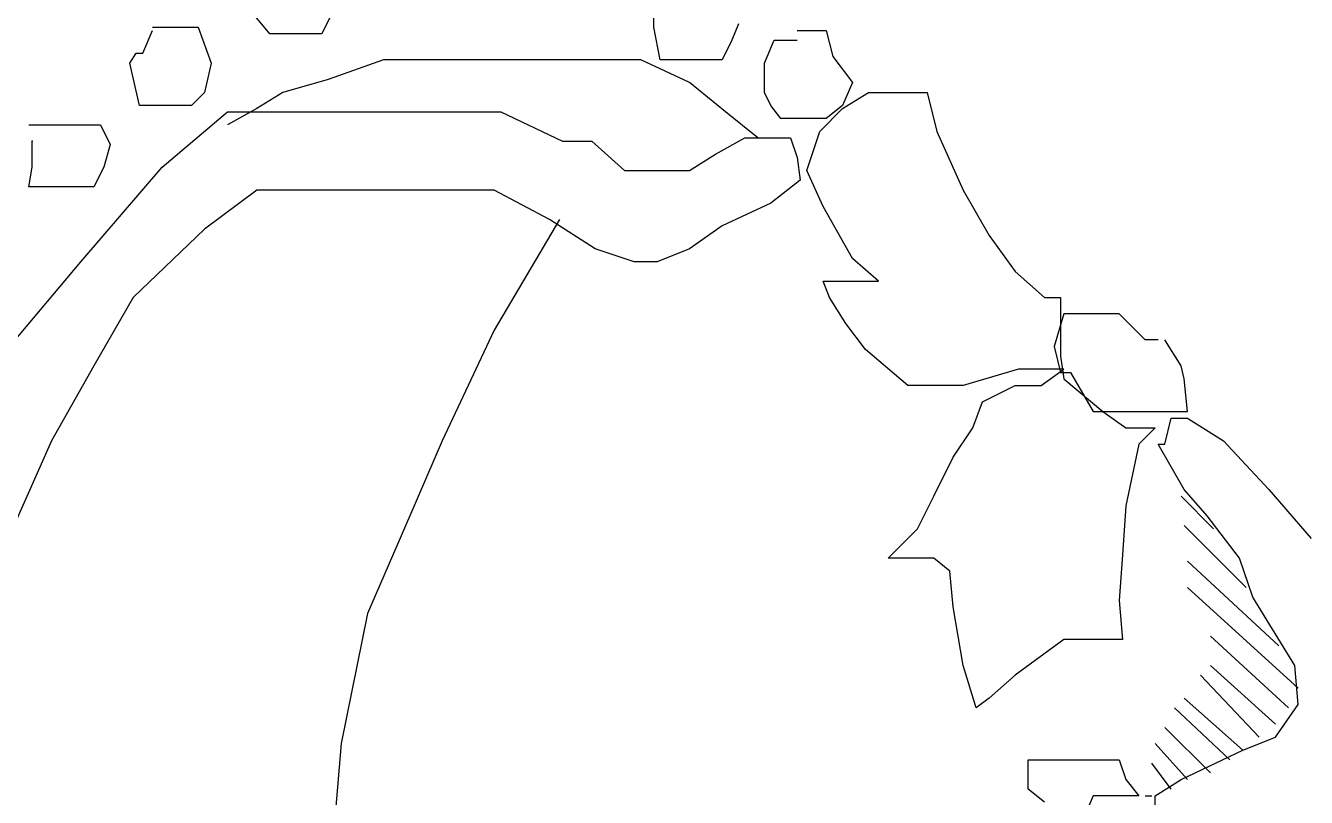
# Model space of a CAD drawing. Extents: x 729854 to 730444, y 4373781 to 4374808.
# Drawn here: x 729879.18 to 729883.115, y 4374646.055 to 4374648.425 of the extents above; entities that cross this region are included whole.
import ezdxf

# ---------------------------------------------------------------- set-up
doc = ezdxf.new("R2010")
doc.units = 0
doc.layers.get('0').update_dxf_attribs({"linetype": 'CONTINUOUS'})

msp = doc.modelspace()

# ---------------------------------------------------------------- linework, layer by layer
at = {"color": 0, "linetype": 'CONTINUOUS'}
for p, q in [((729881.11, 4374648.42), (729881.11, 4374648.51)), ((729881.11, 4374648.42), (729881.11, 4374648.51)), ((729879.93, 4374648.4), (729879.88, 4374648.46)), ((729879.93, 4374648.4), (729879.88, 4374648.46)), ((729880.12, 4374648.46), (729880.09, 4374648.4)), ((729880.12, 4374648.46), (729880.09, 4374648.4)), ((729881.37, 4374648.43), (729881.35, 4374648.38)), ((729881.37, 4374648.43), (729881.35, 4374648.38)), ((729879.54, 4374648.34), (729879.57, 4374648.41)), ((729879.54, 4374648.34), (729879.57, 4374648.41)), ((729879.57, 4374648.42), (729879.65, 4374648.42)), ((729879.57, 4374648.42), (729879.65, 4374648.42)), ((729879.65, 4374648.42), (729879.71, 4374648.42)), ((729879.65, 4374648.42), (729879.71, 4374648.42)), ((729879.71, 4374648.42), (729879.75, 4374648.31)), ((729879.71, 4374648.42), (729879.75, 4374648.31)), ((729879.97, 4374648.4), (729879.93, 4374648.4)), ((729879.97, 4374648.4), (729879.93, 4374648.4)), ((729880.04, 4374648.4), (729879.97, 4374648.4)), ((729880.04, 4374648.4), (729879.97, 4374648.4)), ((729880.09, 4374648.4), (729880.04, 4374648.4)), ((729880.09, 4374648.4), (729880.04, 4374648.4)), ((729881.13, 4374648.32), (729881.11, 4374648.42)), ((729881.13, 4374648.32), (729881.11, 4374648.42)), ((729881.55, 4374648.41), (729881.64, 4374648.41)), ((729881.55, 4374648.41), (729881.64, 4374648.41)), ((729881.64, 4374648.41), (729881.66, 4374648.33)), ((729881.64, 4374648.41), (729881.66, 4374648.33)), ((729881.35, 4374648.38), (729881.32, 4374648.32)), ((729881.35, 4374648.38), (729881.32, 4374648.32)), ((729881.45, 4374648.31), (729881.48, 4374648.38)), ((729881.45, 4374648.31), (729881.48, 4374648.38)), ((729881.48, 4374648.38), (729881.5, 4374648.38)), ((729881.48, 4374648.38), (729881.5, 4374648.38)), ((729881.5, 4374648.38), (729881.55, 4374648.38)), ((729881.5, 4374648.38), (729881.55, 4374648.38)), ((729879.5, 4374648.31), (729879.52, 4374648.34)), ((729879.5, 4374648.31), (729879.52, 4374648.34)), ((729879.53, 4374648.18), (729879.5, 4374648.31)), ((729879.53, 4374648.18), (729879.5, 4374648.31)), ((729879.52, 4374648.34), (729879.54, 4374648.34)), ((729879.52, 4374648.34), (729879.54, 4374648.34)), ((729879.75, 4374648.31), (729879.73, 4374648.22)), ((729879.75, 4374648.31), (729879.73, 4374648.22)), ((729880.28, 4374648.32), (729880.11, 4374648.26)), ((729880.28, 4374648.32), (729880.11, 4374648.26)), ((729880.45, 4374648.32), (729880.28, 4374648.32)), ((729880.45, 4374648.32), (729880.28, 4374648.32)), ((729880.63, 4374648.32), (729880.45, 4374648.32)), ((729880.63, 4374648.32), (729880.45, 4374648.32)), ((729880.76, 4374648.32), (729880.63, 4374648.32)), ((729880.76, 4374648.32), (729880.63, 4374648.32)), ((729880.94, 4374648.32), (729880.76, 4374648.32)), ((729880.94, 4374648.32), (729880.76, 4374648.32)), ((729881.07, 4374648.32), (729880.94, 4374648.32)), ((729881.07, 4374648.32), (729880.94, 4374648.32)), ((729881.22, 4374648.25), (729881.07, 4374648.32)), ((729881.22, 4374648.25), (729881.07, 4374648.32)), ((729881.19, 4374648.32), (729881.13, 4374648.32)), ((729881.19, 4374648.32), (729881.13, 4374648.32)), ((729881.27, 4374648.32), (729881.19, 4374648.32)), ((729881.27, 4374648.32), (729881.19, 4374648.32)), ((729881.32, 4374648.32), (729881.27, 4374648.32)), ((729881.32, 4374648.32), (729881.27, 4374648.32)), ((729881.45, 4374648.22), (729881.45, 4374648.31)), ((729881.45, 4374648.22), (729881.45, 4374648.31)), ((729881.66, 4374648.33), (729881.72, 4374648.25)), ((729881.66, 4374648.33), (729881.72, 4374648.25)), ((729880.11, 4374648.26), (729879.97, 4374648.22)), ((729880.11, 4374648.26), (729879.97, 4374648.22)), ((729881.33, 4374648.16), (729881.22, 4374648.25)), ((729881.33, 4374648.16), (729881.22, 4374648.25)), ((729881.72, 4374648.25), (729881.69, 4374648.18)), ((729881.72, 4374648.25), (729881.69, 4374648.18)), ((729879.73, 4374648.22), (729879.69, 4374648.18)), ((729879.73, 4374648.22), (729879.69, 4374648.18)), ((729879.97, 4374648.22), (729879.89, 4374648.17)), ((729879.97, 4374648.22), (729879.89, 4374648.17)), ((729881.47, 4374648.18), (729881.45, 4374648.22)), ((729881.47, 4374648.18), (729881.45, 4374648.22)), ((729881.69, 4374648.17), (729881.77, 4374648.22)), ((729881.69, 4374648.17), (729881.77, 4374648.22)), ((729881.77, 4374648.22), (729881.85, 4374648.22)), ((729881.77, 4374648.22), (729881.85, 4374648.22)), ((729881.85, 4374648.22), (729881.94, 4374648.22)), ((729881.85, 4374648.22), (729881.94, 4374648.22)), ((729881.94, 4374648.22), (729881.95, 4374648.22)), ((729881.94, 4374648.22), (729881.95, 4374648.22)), ((729881.95, 4374648.22), (729881.98, 4374648.1)), ((729881.95, 4374648.22), (729881.98, 4374648.1)), ((729879.58, 4374648.18), (729879.53, 4374648.18)), ((729879.58, 4374648.18), (729879.53, 4374648.18)), ((729879.65, 4374648.18), (729879.58, 4374648.18)), ((729879.65, 4374648.18), (729879.58, 4374648.18)), ((729879.6, 4374647.99), (729879.8, 4374648.16)), ((729879.6, 4374647.99), (729879.8, 4374648.16)), ((729879.69, 4374648.18), (729879.65, 4374648.18)), ((729879.69, 4374648.18), (729879.65, 4374648.18)), ((729879.89, 4374648.17), (729879.8, 4374648.12)), ((729879.89, 4374648.17), (729879.8, 4374648.12)), ((729879.8, 4374648.16), (729879.93, 4374648.16)), ((729879.8, 4374648.16), (729879.93, 4374648.16)), ((729879.93, 4374648.16), (729880.08, 4374648.16)), ((729879.93, 4374648.16), (729880.08, 4374648.16)), ((729880.08, 4374648.16), (729880.25, 4374648.16)), ((729880.08, 4374648.16), (729880.25, 4374648.16)), ((729880.25, 4374648.16), (729880.45, 4374648.16)), ((729880.25, 4374648.16), (729880.45, 4374648.16)), ((729880.45, 4374648.16), (729880.64, 4374648.16)), ((729880.45, 4374648.16), (729880.64, 4374648.16)), ((729880.64, 4374648.16), (729880.83, 4374648.07)), ((729880.64, 4374648.16), (729880.83, 4374648.07)), ((729881.43, 4374648.08), (729881.33, 4374648.16)), ((729881.43, 4374648.08), (729881.33, 4374648.16)), ((729881.5, 4374648.14), (729881.47, 4374648.18)), ((729881.5, 4374648.14), (729881.47, 4374648.18)), ((729881.62, 4374648.1), (729881.69, 4374648.17)), ((729881.62, 4374648.1), (729881.69, 4374648.17)), ((729881.69, 4374648.18), (729881.64, 4374648.14)), ((729881.69, 4374648.18), (729881.64, 4374648.14)), ((729879.19, 4374648.12), (729879.26, 4374648.12)), ((729879.19, 4374648.12), (729879.26, 4374648.12)), ((729879.26, 4374648.12), (729879.34, 4374648.12)), ((729879.26, 4374648.12), (729879.34, 4374648.12)), ((729879.34, 4374648.12), (729879.41, 4374648.12)), ((729879.34, 4374648.12), (729879.41, 4374648.12)), ((729879.41, 4374648.12), (729879.44, 4374648.06)), ((729879.41, 4374648.12), (729879.44, 4374648.06)), ((729881.55, 4374648.14), (729881.5, 4374648.14)), ((729881.55, 4374648.14), (729881.5, 4374648.14)), ((729881.64, 4374648.14), (729881.55, 4374648.14)), ((729881.64, 4374648.14), (729881.55, 4374648.14)), ((729879.2, 4374647.99), (729879.2, 4374648.07)), ((729879.2, 4374647.99), (729879.2, 4374648.07)), ((729880.83, 4374648.07), (729880.92, 4374648.07)), ((729880.83, 4374648.07), (729880.92, 4374648.07)), ((729880.92, 4374648.07), (729881.02, 4374647.98)), ((729880.92, 4374648.07), (729881.02, 4374647.98)), ((729881.3, 4374648.03), (729881.39, 4374648.08)), ((729881.3, 4374648.03), (729881.39, 4374648.08)), ((729881.39, 4374648.08), (729881.46, 4374648.08)), ((729881.39, 4374648.08), (729881.46, 4374648.08)), ((729881.46, 4374648.08), (729881.53, 4374648.08)), ((729881.46, 4374648.08), (729881.53, 4374648.08)), ((729881.53, 4374648.08), (729881.55, 4374648.02)), ((729881.53, 4374648.08), (729881.55, 4374648.02)), ((729881.58, 4374647.98), (729881.62, 4374648.1)), ((729881.58, 4374647.98), (729881.62, 4374648.1)), ((729881.98, 4374648.1), (729882.06, 4374647.92)), ((729881.98, 4374648.1), (729882.06, 4374647.92)), ((729879.44, 4374648.06), (729879.42, 4374647.99)), ((729879.44, 4374648.06), (729879.42, 4374647.99)), ((729881.22, 4374647.98), (729881.3, 4374648.03)), ((729881.22, 4374647.98), (729881.3, 4374648.03)), ((729879.19, 4374647.93), (729879.2, 4374647.99)), ((729879.19, 4374647.93), (729879.2, 4374647.99)), ((729879.35, 4374647.7), (729879.6, 4374647.99)), ((729879.35, 4374647.7), (729879.6, 4374647.99)), ((729879.42, 4374647.99), (729879.39, 4374647.93)), ((729879.42, 4374647.99), (729879.39, 4374647.93)), ((729881.55, 4374648.02), (729881.56, 4374647.95)), ((729881.55, 4374648.02), (729881.56, 4374647.95)), ((729881.02, 4374647.98), (729881.08, 4374647.98)), ((729881.02, 4374647.98), (729881.08, 4374647.98)), ((729881.08, 4374647.98), (729881.22, 4374647.98)), ((729881.08, 4374647.98), (729881.22, 4374647.98)), ((729881.56, 4374647.95), (729881.47, 4374647.88)), ((729881.56, 4374647.95), (729881.47, 4374647.88)), ((729881.63, 4374647.87), (729881.58, 4374647.98)), ((729881.63, 4374647.87), (729881.58, 4374647.98)), ((729879.23, 4374647.93), (729879.19, 4374647.93)), ((729879.23, 4374647.93), (729879.19, 4374647.93)), ((729879.33, 4374647.93), (729879.23, 4374647.93)), ((729879.33, 4374647.93), (729879.23, 4374647.93)), ((729879.39, 4374647.93), (729879.33, 4374647.93)), ((729879.39, 4374647.93), (729879.33, 4374647.93)), ((729879.89, 4374647.92), (729879.73, 4374647.8)), ((729879.89, 4374647.92), (729879.73, 4374647.8)), ((729880.07, 4374647.92), (729879.89, 4374647.92)), ((729880.07, 4374647.92), (729879.89, 4374647.92)), ((729880.26, 4374647.92), (729880.07, 4374647.92)), ((729880.26, 4374647.92), (729880.07, 4374647.92)), ((729880.43, 4374647.92), (729880.26, 4374647.92)), ((729880.43, 4374647.92), (729880.26, 4374647.92)), ((729880.62, 4374647.92), (729880.43, 4374647.92)), ((729880.62, 4374647.92), (729880.43, 4374647.92)), ((729880.79, 4374647.83), (729880.62, 4374647.92)), ((729880.79, 4374647.83), (729880.62, 4374647.92)), ((729882.06, 4374647.92), (729882.14, 4374647.78)), ((729882.06, 4374647.92), (729882.14, 4374647.78)), ((729881.47, 4374647.88), (729881.32, 4374647.81)), ((729881.47, 4374647.88), (729881.32, 4374647.81)), ((729881.72, 4374647.71), (729881.63, 4374647.87)), ((729881.72, 4374647.71), (729881.63, 4374647.87)), ((729879.73, 4374647.8), (729879.51, 4374647.59)), ((729879.73, 4374647.8), (729879.51, 4374647.59)), ((729880.82, 4374647.83), (729880.62, 4374647.49)), ((729880.82, 4374647.83), (729880.62, 4374647.49)), ((729880.93, 4374647.74), (729880.79, 4374647.83)), ((729880.93, 4374647.74), (729880.79, 4374647.83)), ((729881.32, 4374647.81), (729881.22, 4374647.74)), ((729881.32, 4374647.81), (729881.22, 4374647.74)), ((729882.14, 4374647.78), (729882.22, 4374647.67)), ((729882.14, 4374647.78), (729882.22, 4374647.67)), ((729881.05, 4374647.7), (729880.93, 4374647.74)), ((729881.05, 4374647.7), (729880.93, 4374647.74)), ((729881.22, 4374647.74), (729881.12, 4374647.7)), ((729881.22, 4374647.74), (729881.12, 4374647.7)), ((729879.14, 4374647.45), (729879.35, 4374647.7)), ((729879.14, 4374647.45), (729879.35, 4374647.7)), ((729881.12, 4374647.7), (729881.05, 4374647.7)), ((729881.12, 4374647.7), (729881.05, 4374647.7)), ((729881.8, 4374647.64), (729881.72, 4374647.71)), ((729881.8, 4374647.64), (729881.72, 4374647.71)), ((729881.65, 4374647.59), (729881.63, 4374647.64)), ((729881.63, 4374647.64), (729881.71, 4374647.64)), ((729881.65, 4374647.59), (729881.63, 4374647.64)), ((729881.63, 4374647.64), (729881.71, 4374647.64)), ((729881.71, 4374647.64), (729881.8, 4374647.64)), ((729881.71, 4374647.64), (729881.8, 4374647.64)), ((729882.22, 4374647.67), (729882.31, 4374647.59)), ((729882.22, 4374647.67), (729882.31, 4374647.59)), ((729879.51, 4374647.59), (729879.39, 4374647.38)), ((729879.51, 4374647.59), (729879.39, 4374647.38)), ((729881.7, 4374647.51), (729881.65, 4374647.59)), ((729881.7, 4374647.51), (729881.65, 4374647.59)), ((729882.31, 4374647.59), (729882.36, 4374647.59)), ((729882.31, 4374647.59), (729882.36, 4374647.59)), ((729882.36, 4374647.59), (729882.36, 4374647.51)), ((729882.36, 4374647.59), (729882.36, 4374647.51)), ((729882.37, 4374647.54), (729882.34, 4374647.44)), ((729882.37, 4374647.54), (729882.34, 4374647.44)), ((729882.44, 4374647.54), (729882.37, 4374647.54)), ((729882.44, 4374647.54), (729882.37, 4374647.54)), ((729882.54, 4374647.54), (729882.44, 4374647.54)), ((729882.54, 4374647.54), (729882.44, 4374647.54)), ((729882.62, 4374647.46), (729882.54, 4374647.54)), ((729882.62, 4374647.46), (729882.54, 4374647.54)), ((729880.62, 4374647.49), (729880.46, 4374647.15)), ((729880.62, 4374647.49), (729880.46, 4374647.15)), ((729881.76, 4374647.43), (729881.7, 4374647.51)), ((729881.76, 4374647.43), (729881.7, 4374647.51)), ((729882.36, 4374647.51), (729882.36, 4374647.41)), ((729882.36, 4374647.51), (729882.36, 4374647.41)), ((729882.34, 4374647.44), (729882.36, 4374647.36)), ((729882.34, 4374647.44), (729882.36, 4374647.36)), ((729882.66, 4374647.46), (729882.62, 4374647.46)), ((729882.66, 4374647.46), (729882.62, 4374647.46)), ((729882.73, 4374647.38), (729882.68, 4374647.46)), ((729882.73, 4374647.38), (729882.68, 4374647.46)), ((729881.89, 4374647.32), (729881.76, 4374647.43)), ((729881.89, 4374647.32), (729881.76, 4374647.43)), ((729882.36, 4374647.41), (729882.37, 4374647.34)), ((729882.36, 4374647.41), (729882.37, 4374647.34)), ((729879.39, 4374647.38), (729879.26, 4374647.15)), ((729879.39, 4374647.38), (729879.26, 4374647.15)), ((729882.23, 4374647.37), (729882.06, 4374647.32)), ((729882.23, 4374647.37), (729882.06, 4374647.32)), ((729882.37, 4374647.37), (729882.23, 4374647.37)), ((729882.37, 4374647.37), (729882.23, 4374647.37)), ((729882.3, 4374647.32), (729882.37, 4374647.37)), ((729882.3, 4374647.32), (729882.37, 4374647.37)), ((729882.36, 4374647.36), (729882.39, 4374647.36)), ((729882.36, 4374647.36), (729882.39, 4374647.36)), ((729882.39, 4374647.36), (729882.46, 4374647.24)), ((729882.39, 4374647.36), (729882.46, 4374647.24)), ((729882.74, 4374647.34), (729882.73, 4374647.38)), ((729882.74, 4374647.34), (729882.73, 4374647.38)), ((729882.06, 4374647.32), (729881.89, 4374647.32)), ((729882.06, 4374647.32), (729881.89, 4374647.32)), ((729882.12, 4374647.27), (729882.22, 4374647.32)), ((729882.12, 4374647.27), (729882.22, 4374647.32)), ((729882.22, 4374647.32), (729882.3, 4374647.32)), ((729882.22, 4374647.32), (729882.3, 4374647.32)), ((729882.37, 4374647.34), (729882.49, 4374647.24)), ((729882.37, 4374647.34), (729882.49, 4374647.24)), ((729882.75, 4374647.24), (729882.74, 4374647.34)), ((729882.75, 4374647.24), (729882.74, 4374647.34)), ((729882.09, 4374647.19), (729882.12, 4374647.27)), ((729882.09, 4374647.19), (729882.12, 4374647.27)), ((729882.46, 4374647.24), (729882.54, 4374647.24)), ((729882.46, 4374647.24), (729882.54, 4374647.24)), ((729882.49, 4374647.24), (729882.56, 4374647.19)), ((729882.49, 4374647.24), (729882.56, 4374647.19)), ((729882.54, 4374647.24), (729882.59, 4374647.24)), ((729882.54, 4374647.24), (729882.59, 4374647.24)), ((729882.59, 4374647.24), (729882.64, 4374647.24)), ((729882.59, 4374647.24), (729882.64, 4374647.24)), ((729882.64, 4374647.24), (729882.68, 4374647.24)), ((729882.64, 4374647.24), (729882.68, 4374647.24)), ((729882.68, 4374647.24), (729882.73, 4374647.24)), ((729882.68, 4374647.24), (729882.73, 4374647.24)), ((729882.68, 4374647.14), (729882.7, 4374647.22)), ((729882.68, 4374647.14), (729882.7, 4374647.22)), ((729882.7, 4374647.22), (729882.75, 4374647.22)), ((729882.7, 4374647.22), (729882.75, 4374647.22)), ((729882.73, 4374647.24), (729882.75, 4374647.24)), ((729882.73, 4374647.24), (729882.75, 4374647.24)), ((729882.75, 4374647.22), (729882.86, 4374647.15)), ((729882.75, 4374647.22), (729882.86, 4374647.15)), ((729882.03, 4374647.1), (729882.09, 4374647.19)), ((729882.03, 4374647.1), (729882.09, 4374647.19)), ((729882.56, 4374647.19), (729882.62, 4374647.19)), ((729882.56, 4374647.19), (729882.62, 4374647.19)), ((729882.65, 4374647.19), (729882.6, 4374647.14)), ((729882.65, 4374647.19), (729882.6, 4374647.14)), ((729882.62, 4374647.19), (729882.65, 4374647.19)), ((729882.62, 4374647.19), (729882.65, 4374647.19)), ((729879.26, 4374647.15), (729879.14, 4374646.88)), ((729879.26, 4374647.15), (729879.14, 4374646.88)), ((729880.46, 4374647.15), (729880.36, 4374646.92)), ((729880.46, 4374647.15), (729880.36, 4374646.92)), ((729882.6, 4374647.14), (729882.56, 4374646.95)), ((729882.6, 4374647.14), (729882.56, 4374646.95)), ((729882.7, 4374647.07), (729882.66, 4374647.14)), ((729882.66, 4374647.14), (729882.68, 4374647.14)), ((729882.7, 4374647.07), (729882.66, 4374647.14)), ((729882.66, 4374647.14), (729882.68, 4374647.14)), ((729882.86, 4374647.15), (729883, 4374647)), ((729882.86, 4374647.15), (729883, 4374647)), ((729881.97, 4374646.98), (729882.03, 4374647.1)), ((729881.97, 4374646.98), (729882.03, 4374647.1)), ((729882.74, 4374647), (729882.7, 4374647.07)), ((729882.74, 4374647), (729882.7, 4374647.07)), ((729881.92, 4374646.88), (729881.97, 4374646.98)), ((729881.92, 4374646.88), (729881.97, 4374646.98)), ((729882.73, 4374646.98), (729882.83, 4374646.88)), ((729882.73, 4374646.98), (729882.83, 4374646.88)), ((729882.81, 4374646.92), (729882.74, 4374647)), ((729882.81, 4374646.92), (729882.74, 4374647)), ((729883, 4374647), (729883.13, 4374646.85)), ((729883, 4374647), (729883.13, 4374646.85)), ((729882.56, 4374646.95), (729882.55, 4374646.8)), ((729882.56, 4374646.95), (729882.55, 4374646.8)), ((729880.36, 4374646.92), (729880.23, 4374646.62)), ((729880.36, 4374646.92), (729880.23, 4374646.62)), ((729882.93, 4374646.7), (729882.74, 4374646.89)), ((729882.93, 4374646.7), (729882.74, 4374646.89)), ((729882.91, 4374646.79), (729882.81, 4374646.92)), ((729882.91, 4374646.79), (729882.81, 4374646.92)), ((729881.83, 4374646.79), (729881.92, 4374646.88)), ((729881.83, 4374646.79), (729881.92, 4374646.88)), ((729881.9, 4374646.79), (729881.83, 4374646.79)), ((729881.9, 4374646.79), (729881.83, 4374646.79)), ((729881.97, 4374646.79), (729881.9, 4374646.79)), ((729881.97, 4374646.79), (729881.9, 4374646.79)), ((729882.02, 4374646.75), (729881.97, 4374646.79)), ((729882.02, 4374646.75), (729881.97, 4374646.79)), ((729882.55, 4374646.8), (729882.54, 4374646.66)), ((729882.55, 4374646.8), (729882.54, 4374646.66)), ((729882.75, 4374646.78), (729883.03, 4374646.52)), ((729882.75, 4374646.78), (729883.03, 4374646.52)), ((729882.95, 4374646.67), (729882.91, 4374646.79)), ((729882.95, 4374646.67), (729882.91, 4374646.79)), ((729882.03, 4374646.64), (729882.02, 4374646.75)), ((729882.03, 4374646.64), (729882.02, 4374646.75)), ((729883.09, 4374646.39), (729882.75, 4374646.7)), ((729883.09, 4374646.39), (729882.75, 4374646.7)), ((729882.54, 4374646.66), (729882.55, 4374646.54)), ((729882.54, 4374646.66), (729882.55, 4374646.54)), ((729883.08, 4374646.46), (729882.95, 4374646.67)), ((729883.08, 4374646.46), (729882.95, 4374646.67)), ((729880.23, 4374646.62), (729880.15, 4374646.22)), ((729880.23, 4374646.62), (729880.15, 4374646.22)), ((729882.06, 4374646.46), (729882.03, 4374646.64)), ((729882.06, 4374646.46), (729882.03, 4374646.64)), ((729882.37, 4374646.54), (729882.22, 4374646.43)), ((729882.37, 4374646.54), (729882.22, 4374646.43)), ((729882.42, 4374646.54), (729882.37, 4374646.54)), ((729882.42, 4374646.54), (729882.37, 4374646.54)), ((729882.49, 4374646.54), (729882.42, 4374646.54)), ((729882.49, 4374646.54), (729882.42, 4374646.54)), ((729882.55, 4374646.54), (729882.49, 4374646.54)), ((729882.55, 4374646.54), (729882.49, 4374646.54)), ((729882.82, 4374646.55), (729883.06, 4374646.33)), ((729882.82, 4374646.55), (729883.06, 4374646.33)), ((729882.1, 4374646.33), (729882.06, 4374646.46)), ((729882.1, 4374646.33), (729882.06, 4374646.46)), ((729883.02, 4374646.28), (729882.82, 4374646.46)), ((729883.02, 4374646.28), (729882.82, 4374646.46)), ((729883.09, 4374646.34), (729883.08, 4374646.46)), ((729883.09, 4374646.34), (729883.08, 4374646.46)), ((729882.22, 4374646.43), (729882.14, 4374646.36)), ((729882.22, 4374646.43), (729882.14, 4374646.36)), ((729882.79, 4374646.43), (729882.97, 4374646.24)), ((729882.79, 4374646.43), (729882.97, 4374646.24)), ((729882.14, 4374646.36), (729882.1, 4374646.33)), ((729882.14, 4374646.36), (729882.1, 4374646.33)), ((729882.92, 4374646.2), (729882.74, 4374646.36)), ((729882.92, 4374646.2), (729882.74, 4374646.36)), ((729883.02, 4374646.24), (729883.09, 4374646.34)), ((729883.02, 4374646.24), (729883.09, 4374646.34)), ((729882.71, 4374646.33), (729882.88, 4374646.17)), ((729882.71, 4374646.33), (729882.88, 4374646.17)), ((729882.82, 4374646.13), (729882.68, 4374646.27)), ((729882.82, 4374646.13), (729882.68, 4374646.27)), ((729880.15, 4374646.22), (729880.13, 4374645.99)), ((729880.15, 4374646.22), (729880.13, 4374645.99)), ((729882.65, 4374646.22), (729882.75, 4374646.11)), ((729882.65, 4374646.22), (729882.75, 4374646.11)), ((729882.92, 4374646.2), (729883.02, 4374646.24)), ((729882.92, 4374646.2), (729883.02, 4374646.24)), ((729882.73, 4374646.11), (729882.92, 4374646.2)), ((729882.73, 4374646.11), (729882.92, 4374646.2)), ((729882.26, 4374646.08), (729882.26, 4374646.17)), ((729882.26, 4374646.17), (729882.3, 4374646.17)), ((729882.26, 4374646.08), (729882.26, 4374646.17)), ((729882.26, 4374646.17), (729882.3, 4374646.17)), ((729882.3, 4374646.17), (729882.36, 4374646.17)), ((729882.3, 4374646.17), (729882.36, 4374646.17)), ((729882.36, 4374646.17), (729882.42, 4374646.17)), ((729882.36, 4374646.17), (729882.42, 4374646.17)), ((729882.42, 4374646.17), (729882.48, 4374646.17)), ((729882.42, 4374646.17), (729882.48, 4374646.17)), ((729882.48, 4374646.17), (729882.54, 4374646.17)), ((729882.48, 4374646.17), (729882.54, 4374646.17)), ((729882.54, 4374646.17), (729882.56, 4374646.11)), ((729882.54, 4374646.17), (729882.56, 4374646.11)), ((729882.7, 4374646.08), (729882.64, 4374646.16)), ((729882.7, 4374646.08), (729882.64, 4374646.16)), ((729882.56, 4374646.11), (729882.6, 4374646.06)), ((729882.56, 4374646.11), (729882.6, 4374646.06)), ((729882.65, 4374646.06), (729882.73, 4374646.11)), ((729882.65, 4374646.06), (729882.73, 4374646.11)), ((729882.31, 4374646.04), (729882.26, 4374646.08)), ((729882.31, 4374646.04), (729882.26, 4374646.08)), ((729882.46, 4374646.06), (729882.43, 4374645.99)), ((729882.46, 4374646.06), (729882.43, 4374645.99)), ((729882.53, 4374646.06), (729882.46, 4374646.06)), ((729882.53, 4374646.06), (729882.46, 4374646.06)), ((729882.56, 4374646.06), (729882.53, 4374646.06)), ((729882.56, 4374646.06), (729882.53, 4374646.06)), ((729882.6, 4374646.06), (729882.56, 4374646.06)), ((729882.6, 4374646.06), (729882.56, 4374646.06)), ((729882.62, 4374646.06), (729882.64, 4374646.06)), ((729882.62, 4374646.06), (729882.64, 4374646.06)), ((729882.65, 4374646.02), (729882.65, 4374646.06)), ((729882.65, 4374646.02), (729882.65, 4374646.06))]:
    msp.add_line(p, q, dxfattribs=at)
msp.add_point((729879.2, 4374648.07), dxfattribs=at)
msp.add_point((729879.2, 4374648.07), dxfattribs=at)

# ---------------------------------------------------------------- meshes
mesh = msp.add_polyface(dxfattribs=at)
corners = [(730162.5, 4373781), (729854.5, 4374807.5), (730444, 4373781), (730444, 4374807.5), (729854.5, 4373781)]
mesh.append_faces([[corners[k] for k in face] for face in [(0, 1, 4), (1, 0, 2, 3)]], dxfattribs={"vtx0": -1, "color": 0})
mesh = msp.add_polyface(dxfattribs=at)
corners = [(730145.58, 4374621), (730145.58, 4374801.5), (729864.5, 4374801.5), (729864.5, 4374621)]
mesh.append_faces([[corners[k] for k in face] for face in [(0, 1, 2, 3)]], dxfattribs={"color": 0})

doc.saveas('drawing.dxf')
